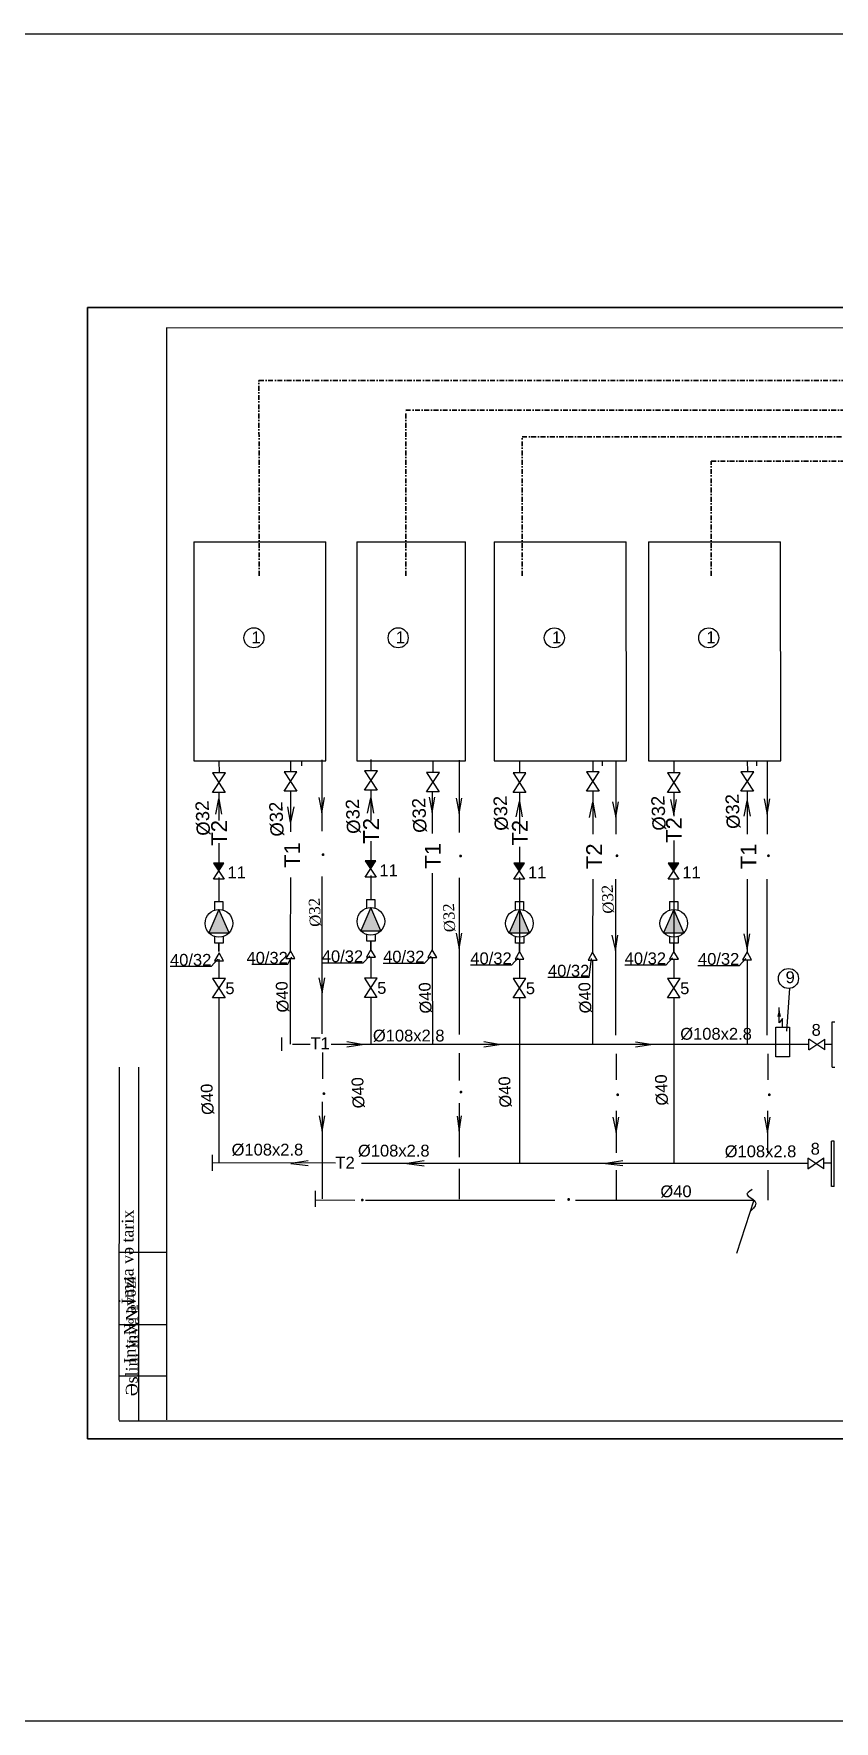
# Model space of a CAD drawing. Header units: metres. Extents: x -25557 to 456644, y -223636 to -32152.
# Drawn here: x 180053 to 200366, y -223636 to -180829 of the extents above; entities that cross this region are included whole.
import ezdxf

# ---------------------------------------------------------------- set-up
doc = ezdxf.new("R2010")
doc.units = ezdxf.units.M
doc.header["$LTSCALE"] = 0.5
for name, pattern in [('ACAD_ISO12W100', [21, 12, -3, 0, -3, 0, -3]), ('Dot & Dashed', [469.194434, 246.944437, -123.472219, 0, -98.777778]), ('DUZ', [0])]:
    doc.linetypes.add(name, pattern=pattern)
doc.layers.add('111', color=7, linetype='ACAD_ISO12W100', lineweight=35)
doc.layers.add('33', color=7, linetype='Continuous', lineweight=35)
for name, color, linetype in [('_штамп рамка', 7, 'Continuous'), ('EM_emis kanal cap', 141, 'Continuous'), ('ramka', 7, 'Continuous')]:
    doc.layers.add(name, color=color, linetype=linetype)
doc.styles.add('Arial', font='arial.ttf', dxfattribs={"height": 200})
doc.styles.get("Standard").update_dxf_attribs({"font": 'arial.ttf', "height": 1})
doc.styles.add('Standart', font='times.ttf')
doc.styles.add('TNR', font='times.ttf', dxfattribs={"height": 10})

msp = doc.modelspace()

# ---------------------------------------------------------------- hatches: boundary and pattern name
at = {"lineweight": 25}
for points in [[(184879, -201865), (184612, -201865), (184747, -202068)], [(188734, -201813), (188467, -201813), (188602, -202017)], [(192503, -201865), (192236, -201865), (192371, -202069)], [(196419, -201865), (196152, -201865), (196287, -202069)]]:
    msp.add_hatch(color=5, dxfattribs=at).paths.add_polyline_path(points)
h = msp.add_hatch(color=5, dxfattribs=at)
edge = h.paths.add_edge_path()
edge.add_arc((184753, -203396), 350, 222.9676, 223.2942)
edge.add_line((184498, -203636), (185009, -203635))
edge.add_line((185009, -203635), (184753, -203045))
edge.add_line((184753, -203045), (184497, -203634))
h = msp.add_hatch(color=5, dxfattribs=at)
edge = h.paths.add_edge_path()
edge.add_arc((188608, -203345), 350, 222.9676, 223.2942)
edge.add_line((188353, -203585), (188864, -203584))
edge.add_line((188864, -203584), (188608, -202994))
edge.add_line((188608, -202994), (188352, -203583))
h = msp.add_hatch(color=5, dxfattribs=at)
edge = h.paths.add_edge_path()
edge.add_arc((192377, -203396), 350, 222.9676, 223.2942)
edge.add_line((192122, -203637), (192633, -203636))
edge.add_line((192633, -203636), (192377, -203046))
edge.add_line((192377, -203046), (192121, -203635))
h = msp.add_hatch(color=5, dxfattribs=at)
edge = h.paths.add_edge_path()
edge.add_arc((196294, -203396), 350, 222.9676, 223.2942)
edge.add_line((196039, -203637), (196549, -203636))
edge.add_line((196549, -203636), (196294, -203046))
edge.add_line((196294, -203046), (196037, -203635))

# ---------------------------------------------------------------- linework, layer by layer
at = {"linetype": 'Dot & Dashed', "lineweight": 35}
for p, q in [((185766, -189622), (208242, -189622)), ((185777, -194578), (185766, -189622)), ((189493, -190377), (208242, -190377)), ((189493, -194578), (189493, -190377)), ((192444, -194578), (192444, -191051)), ((192444, -191051), (208242, -191051)), ((197242, -191668), (208242, -191668)), ((197242, -194578), (197242, -191668))]:
    msp.add_line(p, q, dxfattribs=at)
at = {"lineweight": 25}
for p, q in [((184114, -193716), (184114, -199270)), ((184114, -193716), (187464, -193716)), ((187466, -199270), (187464, -193716)), ((188251, -193716), (188251, -199270)), ((188251, -193716), (191008, -193716)), ((191008, -199270), (191008, -193716)), ((191738, -193719), (195088, -193717)), ((191738, -193719), (191738, -199271)), ((195090, -199271), (195088, -193717)), ((195654, -193716), (195654, -199271)), ((195654, -193716), (199004, -193716)), ((199007, -199271), (199004, -193716)), ((184114, -199270), (187466, -199270)), ((187366, -199248), (187366, -201055)), ((188251, -199270), (191008, -199270)), ((190849, -199258), (190849, -201093)), ((191738, -199271), (195090, -199271)), ((194823, -199277), (194823, -201133)), ((195654, -199271), (199007, -199271)), ((198667, -199277), (198667, -201133)), ((184918, -199579), (184592, -199578)), ((184592, -199580), (184912, -200072)), ((184592, -200072), (184918, -199581)), ((186406, -200042), (186733, -199551)), ((186733, -199549), (186407, -199548)), ((186407, -199550), (186727, -200042)), ((188446, -200021), (188773, -199530)), ((188773, -199528), (188447, -199527)), ((188447, -199529), (188767, -200021)), ((190021, -200061), (190347, -199569)), ((190347, -199567), (190022, -199567)), ((190022, -199569), (190341, -200061)), ((192215, -200073), (192541, -199582)), ((192215, -200073), (192541, -199582)), ((192541, -199580), (192216, -199579)), ((192541, -199580), (192216, -199579)), ((192216, -199581), (192536, -200073)), ((192216, -199581), (192536, -200073)), ((194078, -200042), (194404, -199551)), ((194404, -199549), (194079, -199549)), ((194079, -199551), (194399, -200043)), ((196132, -200073), (196458, -199582)), ((196458, -199580), (196133, -199579)), ((196133, -199581), (196452, -200073)), ((197998, -200045), (198324, -199553)), ((198324, -199551), (197999, -199551)), ((197999, -199553), (198319, -200045)), ((184912, -200072), (184592, -200072)), ((186727, -200042), (186406, -200042)), ((188767, -200021), (188446, -200021)), ((190341, -200061), (190021, -200061)), ((192536, -200073), (192215, -200073)), ((192536, -200073), (192215, -200073)), ((194399, -200043), (194078, -200042)), ((196452, -200073), (196132, -200073)), ((198319, -200045), (197998, -200045)), ((187366, -202206), (187366, -206201)), ((190849, -202237), (190849, -206212)), ((194812, -202272), (194812, -206232)), ((198656, -202272), (198656, -206232)), ((184753, -203045), (184496, -203636)), ((185009, -203635), (184753, -203045)), ((188608, -202994), (188351, -203585)), ((188864, -203584), (188608, -202994)), ((192377, -203046), (192120, -203637)), ((192633, -203636), (192377, -203046)), ((196294, -203046), (196037, -203637)), ((196549, -203636), (196294, -203046)), ((184496, -203636), (185009, -203635)), ((188351, -203585), (188864, -203584)), ((192120, -203637), (192633, -203636)), ((196037, -203637), (196549, -203636)), ((184758, -204146), (184644, -204346)), ((184872, -204346), (184758, -204146)), ((186566, -204090), (186452, -204290)), ((186680, -204290), (186566, -204090)), ((188610, -204056), (188497, -204256)), ((188724, -204256), (188610, -204056)), ((190166, -204064), (190053, -204264)), ((190280, -204264), (190166, -204064)), ((192379, -204108), (192265, -204308)), ((192493, -204308), (192379, -204108)), ((194235, -204126), (194121, -204326)), ((194349, -204326), (194235, -204126)), ((196295, -204108), (196182, -204308)), ((196410, -204308), (196295, -204108)), ((198155, -204122), (198041, -204323)), ((198269, -204323), (198155, -204122)), ((184554, -204494), (183511, -204493)), ((184554, -204494), (184728, -204307)), ((184644, -204346), (184872, -204346)), ((186496, -204442), (185586, -204441)), ((186452, -204290), (186680, -204290)), ((186496, -204442), (186601, -204247)), ((188407, -204404), (187363, -204403)), ((188407, -204404), (188580, -204217)), ((188497, -204256), (188724, -204256)), ((189963, -204412), (188919, -204411)), ((189963, -204412), (190136, -204225)), ((190053, -204264), (190280, -204264)), ((192175, -204456), (191132, -204455)), ((192175, -204456), (192349, -204269)), ((192265, -204308), (192493, -204308)), ((194121, -204326), (194349, -204326)), ((194148, -204767), (194205, -204287)), ((196092, -204456), (195048, -204455)), ((196092, -204456), (196265, -204269)), ((196182, -204308), (196410, -204308)), ((197951, -204470), (196908, -204470)), ((197951, -204470), (198125, -204284)), ((198041, -204323), (198269, -204323)), ((184591, -205286), (184917, -204794)), ((184917, -204792), (184592, -204792)), ((184592, -204794), (184911, -205286)), ((188443, -205279), (188769, -204788)), ((188769, -204786), (188444, -204785)), ((188444, -204787), (188763, -205279)), ((192541, -204793), (192215, -204793)), ((192215, -205287), (192541, -204795)), ((192215, -204795), (192535, -205287)), ((194146, -204770), (193102, -204769)), ((196131, -205287), (196457, -204795)), ((196457, -204793), (196132, -204793)), ((196132, -204795), (196451, -205287)), ((184911, -205286), (184591, -205286)), ((188763, -205279), (188443, -205279)), ((192535, -205287), (192215, -205287)), ((196451, -205287), (196131, -205287)), ((187378, -206675), (187378, -207337)), ((190849, -206686), (190849, -207383)), ((194835, -206706), (194835, -207367)), ((198679, -206706), (198679, -207367)), ((187374, -207922), (187374, -210385)), ((190849, -207958), (190849, -209327)), ((194831, -208155), (194831, -209213)), ((198676, -208155), (198676, -209213)), ((190848, -209627), (190849, -210395)), ((194835, -209654), (194835, -210415)), ((198679, -209654), (198679, -210415)), ((187198, -210184), (187198, -210586)), ((187187, -210405), (188202, -210414)), ((188469, -210414), (193279, -210414)), ((193800, -210414), (198326, -210416))]:
    msp.add_line(p, q, dxfattribs=at)
at = {"color": 5, "lineweight": 25}
for p, q in [((184753, -199270), (184755, -199579)), ((186850, -199270), (186850, -199397)), ((188608, -199270), (188608, -199528)), ((192377, -199271), (192379, -199579)), ((192377, -199271), (192379, -199579)), ((194473, -199271), (194473, -199398)), ((196294, -199271), (196295, -199579)), ((198390, -199271), (198390, -199398)), ((184752, -200072), (184753, -200787)), ((188607, -200021), (188608, -200787)), ((192375, -200073), (192377, -201128)), ((192375, -200073), (192377, -200788)), ((192376, -200073), (192376, -200636)), ((196293, -200073), (196293, -200679)), ((184753, -201364), (184753, -201865)), ((188608, -201313), (188608, -201813)), ((192377, -201455), (192377, -201865)), ((196293, -201294), (196294, -201865)), ((188608, -202006), (188608, -202027)), ((184753, -202058), (184753, -202078)), ((184753, -202230), (184753, -202839)), ((184753, -202274), (184753, -202839)), ((188608, -202179), (188608, -202788)), ((188608, -202223), (188608, -202788)), ((192377, -202058), (192377, -202078)), ((192377, -202231), (192377, -202840)), ((192377, -202275), (192377, -202840)), ((192377, -202285), (192377, -204111)), ((196294, -202058), (196294, -202078)), ((196294, -202275), (196294, -202840)), ((196294, -202277), (196294, -202840)), ((196294, -202285), (196294, -204111)), ((184753, -203899), (184753, -204110)), ((184753, -204110), (184753, -203899)), ((188608, -203848), (188608, -204059)), ((188608, -204059), (188608, -203848)), ((192377, -203900), (192377, -204111)), ((192377, -204111), (192377, -203900)), ((196294, -203900), (196294, -204111)), ((196294, -204111), (196294, -203900)), ((184753, -204307), (184754, -204792)), ((184753, -204309), (184753, -204792)), ((188608, -204258), (188605, -204786)), ((188608, -204256), (188609, -204741)), ((192377, -204308), (192377, -204793)), ((192377, -204308), (192378, -204793)), ((192377, -204310), (192377, -204793)), ((196294, -204308), (196294, -204793)), ((196294, -204308), (196294, -204793)), ((196294, -204310), (196294, -204793)), ((188603, -205033), (188603, -205037)), ((192377, -205042), (192377, -205044)), ((196294, -205042), (196294, -205044)), ((184753, -205286), (184753, -209472)), ((188606, -205279), (188605, -206469)), ((192377, -205287), (192377, -209485)), ((192377, -205287), (192377, -209473)), ((196294, -205287), (196294, -209485)), ((196294, -205287), (196294, -209473)), ((184579, -209271), (184579, -209673)), ((187709, -209481), (184579, -209472)), ((195352, -209485), (188367, -209484)), ((199695, -209484), (195253, -209485)), ((200294, -209483), (200104, -209483))]:
    msp.add_line(p, q, dxfattribs=at)
at = {"color": 1, "lineweight": 25}
for p, q in [((186568, -199264), (186570, -199549)), ((188608, -199243), (188608, -199528)), ((190183, -199282), (190183, -199549)), ((194240, -199264), (194242, -199549)), ((198160, -199266), (198162, -199551)), ((186568, -200042), (186568, -201078)), ((190164, -200049), (190164, -201117)), ((194240, -200043), (194240, -201131)), ((198160, -200045), (198160, -201133)), ((186565, -202233), (186564, -204093)), ((190165, -202122), (190166, -204064)), ((194237, -202275), (194235, -204126)), ((198157, -202277), (198155, -204122)), ((186563, -204290), (186562, -206462)), ((190166, -204264), (190168, -206469)), ((194234, -204326), (194232, -206462)), ((198154, -204323), (198152, -206464)), ((186340, -206294), (186339, -206628)), ((187069, -206468), (186621, -206467)), ((192770, -206469), (187602, -206469)), ((195671, -206469), (192697, -206469)), ((199718, -206469), (195580, -206469)), ((199718, -206469), (199562, -206469)), ((200310, -206469), (200130, -206469))]:
    msp.add_line(p, q, dxfattribs=at)
at = {"linetype": 'Continuous', "lineweight": 25}
for p, q in [((199161, -206133), (199237, -205040)), ((198966, -205617), (198933, -205758)), ((198967, -205923), (198967, -205526)), ((199000, -205757), (198967, -205615)), ((199052, -205808), (198967, -205923)), ((199052, -206027), (199052, -205808)), ((198881, -206029), (199234, -206029)), ((198881, -206779), (198881, -206029)), ((199234, -206029), (199234, -206779)), ((199234, -206779), (198881, -206779)), ((198326, -210416), (197889, -211772))]:
    msp.add_line(p, q, dxfattribs=at)
at = {"color": 7, "linetype": 'ByBlock', "lineweight": 25}
for centre in [(185640, -196152), (189300, -196152), (193263, -196153), (197180, -196153), (199204, -204794)]:
    msp.add_circle(centre, 254, dxfattribs=at)
at = {"lineweight": 25}
msp.add_open_spline([(198281, -210149), (198195, -210208), (198053, -210307), (198541, -210441), (198250, -210685), (198250, -210685)], degree=3, knots=[160.80006, 160.80006, 160.80006, 160.80006, 339.219446, 726.257907, 1043.888268, 1043.888268, 1043.888268, 1043.888268], dxfattribs=at)
at = {"layer": '111', "linetype": 'Continuous', "lineweight": 25}
for p, q in [((200310, -207044), (200310, -205892)), ((200310, -205892), (200382, -205892)), ((200310, -207044), (200382, -207044)), ((200294, -210074), (200294, -208924)), ((200366, -208924), (200294, -208924)), ((200366, -210074), (200366, -208924)), ((200366, -210073), (200294, -210073))]:
    msp.add_line(p, q, dxfattribs=at)
at = {"layer": '33', "lineweight": 25}
for p, q in [((184671, -200622), (184752, -200233)), ((184752, -200233), (184820, -200622)), ((187285, -200206), (187366, -200594)), ((187366, -200594), (187434, -200206)), ((188526, -200602), (188607, -200214)), ((188607, -200214), (188675, -200602)), ((190083, -200195), (190164, -200583)), ((190164, -200583), (190232, -200195)), ((190768, -200216), (190849, -200605)), ((190849, -200605), (190917, -200216)), ((192295, -200695), (192376, -200307)), ((192376, -200307), (192444, -200695)), ((194159, -200712), (194240, -200324)), ((194240, -200324), (194308, -200712)), ((194741, -200315), (194823, -200703)), ((194823, -200703), (194891, -200315)), ((196211, -200255), (196292, -200643)), ((196292, -200643), (196360, -200255)), ((198079, -200677), (198160, -200289)), ((198160, -200289), (198228, -200677)), ((198586, -200236), (198667, -200624)), ((198667, -200624), (198735, -200236)), ((186568, -200832), (186500, -200444)), ((186650, -200444), (186568, -200832)), ((184879, -201865), (184612, -201865)), ((184612, -201865), (184884, -202274)), ((184612, -202274), (184879, -201865)), ((188734, -201813), (188467, -201813)), ((188467, -201813), (188739, -202223)), ((188467, -202223), (188734, -201813)), ((192503, -201865), (192236, -201865)), ((192236, -201865), (192507, -202275)), ((192236, -202275), (192503, -201865)), ((196419, -201865), (196152, -201865)), ((196152, -201865), (196424, -202275)), ((196152, -202275), (196419, -201865)), ((184884, -202274), (184612, -202274)), ((188739, -202223), (188467, -202223)), ((192507, -202275), (192236, -202275)), ((196424, -202275), (196152, -202275)), ((190768, -203646), (190849, -204034)), ((190849, -204034), (190917, -203646)), ((194726, -203697), (194812, -204084)), ((194812, -204084), (194875, -203697)), ((198073, -203665), (198155, -204053)), ((198155, -204053), (198223, -203665)), ((187289, -204774), (187370, -205162)), ((187370, -205162), (187439, -204774)), ((188385, -206469), (187997, -206402)), ((187997, -206526), (188385, -206469)), ((191863, -206469), (191475, -206401)), ((191475, -206524), (191863, -206469)), ((195321, -206524), (195709, -206469)), ((195709, -206469), (195322, -206412)), ((199718, -206602), (200130, -206332)), ((200130, -206604), (199718, -206334)), ((199718, -206602), (199718, -206334)), ((200130, -206604), (200130, -206332)), ((182719, -215999), (182719, -207044)), ((187293, -208280), (187374, -208669)), ((187374, -208669), (187442, -208280)), ((190798, -208283), (190849, -208671)), ((190849, -208671), (190911, -208282)), ((194747, -208310), (194828, -208698)), ((194828, -208698), (194897, -208310)), ((198592, -208310), (198673, -208698)), ((198673, -208698), (198741, -208310)), ((187014, -209418), (186577, -209484)), ((186577, -209484), (187016, -209541)), ((189959, -209422), (189522, -209488)), ((189522, -209488), (189961, -209545)), ((194998, -209416), (194562, -209485)), ((194562, -209485), (195000, -209539)), ((199694, -209619), (200104, -209347)), ((199695, -209352), (199694, -209619)), ((200104, -209619), (199695, -209352)), ((200104, -209619), (200104, -209347)), ((183426, -213576), (182213, -213576)), ((183427, -214880), (182217, -214880))]:
    msp.add_line(p, q, dxfattribs=at)
at = {"layer": '_штамп рамка'}
for p, q in [((222416, -187770), (181416, -187770)), ((181416, -216470), (222416, -216470))]:
    msp.add_line(p, q, dxfattribs=at)
at = {"layer": '_штамп рамка', "lineweight": 25}
for p, q in [((181416, -187770), (181416, -216470)), ((252496, -188298), (183426, -188292)), ((183426, -188292), (183426, -215992)), ((182220, -207044), (182211, -215999)), ((183426, -211747), (182220, -211747)), ((182224, -216012), (252519, -216009))]:
    msp.add_line(p, q, dxfattribs=at)
at = {"layer": 'EM_emis kanal cap', "color": 92, "lineweight": 25}
for p, q in [((184642, -202839), (184642, -203064)), ((184642, -202839), (184854, -202839)), ((184854, -202838), (184854, -203062)), ((188497, -202788), (188497, -203013)), ((188497, -202788), (188709, -202788)), ((188709, -202787), (188709, -203010)), ((192265, -202840), (192265, -203065)), ((192265, -202840), (192478, -202840)), ((192478, -202839), (192478, -203062)), ((196182, -202840), (196182, -203065)), ((196182, -202840), (196394, -202840)), ((196394, -202839), (196394, -203062)), ((184651, -203899), (184651, -203730)), ((184863, -203729), (184863, -203899)), ((188506, -203848), (188506, -203679)), ((188718, -203678), (188718, -203848)), ((192275, -203900), (192275, -203731)), ((192487, -203730), (192487, -203900)), ((196191, -203900), (196191, -203731)), ((196404, -203730), (196404, -203900)), ((184863, -203899), (184651, -203899)), ((188718, -203848), (188506, -203848)), ((192487, -203900), (192275, -203900)), ((196404, -203900), (196191, -203900))]:
    msp.add_line(p, q, dxfattribs=at)
for centre in [(184753, -203396), (188608, -203345), (192377, -203396), (196294, -203396)]:
    msp.add_circle(centre, 350, dxfattribs=at)
at = {"layer": 'ramka', "color": 7, "linetype": 'DUZ', "lineweight": 25, "ltscale": 0.4}
for p, q in [((181416, -187770), (220857, -187770)), ((181416, -216470), (181416, -187770)), ((220857, -216470), (181416, -216470))]:
    msp.add_line(p, q, dxfattribs=at)
at = {"layer": 'ramka', "color": 5, "linetype": 'DUZ', "lineweight": 30, "ltscale": 0.4}
msp.add_lwpolyline([(121620, -180829), (346714, -180829), (346714, -223636), (121620, -223636)], close=True, dxfattribs=at)

# ---------------------------------------------------------------- texts
at = {"lineweight": 25, "char_height": 300, "attachment_point": 1, "style": 'Arial'}
for s, insert, width in [('\\pxt7;{\\fArial|b0|i0|c238|p34;1}', (185580, -195989), 2873.73), ('\\pxt7;{\\fArial|b0|i0|c238|p34;1}', (189240, -195989), 2873.73), ('\\pxt7;{\\fArial|b0|i0|c238|p34;1}', (193204, -195989), 2873.73), ('\\pxt7;{\\fArial|b0|i0|c238|p34;1}', (197120, -195989), 2873.73), ('{\\fArial|b0|i0|c238|p34;40/32}', (183511, -204171), 2873.73), ('{\\fArial|b0|i0|c238|p34;40/32}', (185452, -204119), 2873.73), ('{\\fArial|b0|i0|c238|p34;40/32}', (187363, -204081), 2873.73), ('{\\fArial|b0|i0|c238|p34;40/32}', (188919, -204089), 2873.73), ('{\\fArial|b0|i0|c238|p34;40/32}', (191132, -204133), 2873.73), ('{\\fArial|b0|i0|c238|p34;40/32}', (195048, -204133), 2873.73), ('{\\fArial|b0|i0|c238|p34;40/32}', (196908, -204148), 2873.73), ('{\\fArial|b0|i0|c238|p34;40/32}', (193102, -204447), 2873.73), ('{\\fArial|b0|i0|c238|p34;9}', (199131, -204613), 3868.29)]:
    msp.add_mtext(s, dxfattribs=dict(at, insert=insert, width=width))
at = {"lineweight": 25, "attachment_point": 1, "rotation": 90}
for s, insert, char_height, width, style in [('{\\fArial|b0|i0|c238|p34;T2}', (188411, -201376), 400, 4096.63, 'Arial'), ('{\\fArial|b0|i0|c238|p34;T2}', (196098, -201353), 400, 4096.63, 'Arial'), ('{\\fArial|b0|i0|c238|p34;T2}', (184556, -201427), 400, 4096.63, 'Arial'), ('{\\fArial|b0|i0|c238|p34;T2}', (192188, -201423), 400, 4096.63, 'Arial'), ('{\\fArial|b0|i0|c238|p34;T1}', (186409, -201987), 400, 4096.63, 'Arial'), ('{\\fArial|b0|i0|c238|p34;T1}', (189978, -202010), 400, 4096.63, 'Arial'), ('{\\fArial|b0|i0|c238|p34;T2}', (194071, -202020), 400, 4096.63, 'Arial'), ('{\\fArial|b0|i0|c238|p34;T1}', (197991, -202022), 400, 4096.63, 'Arial'), ('{\\fTimes New Roman|b0|i0|c238|p18;İmza və tarix}', (182285, -213052), 300, 5529.19, 'TNR'), ('{\\fTimes New Roman|b0|i0|c238|p18; Inv.№ əvəzi}', (182342, -214675), 300, 4158.84, 'TNR'), ('Ə{\\fTimes New Roman|b0|i0|c238|p18;slin. inv.№}', (182391, -215391), 300, 4835.15, 'TNR')]:
    msp.add_mtext(s, dxfattribs=dict(at, insert=insert, char_height=char_height, width=width, style=style))
at = {"color": 7, "lineweight": 25, "char_height": 300, "width": 2873.73, "attachment_point": 1, "style": 'Arial'}
for s, insert in [('{\\fArial|b0|i0|c238|p34;11}', (184971, -201952)), ('{\\fArial|b0|i0|c238|p34;11}', (188825, -201901)), ('{\\fArial|b0|i0|c238|p34;11}', (192594, -201953)), ('{\\fArial|b0|i0|c238|p34;11}', (196511, -201953)), ('{\\fArial|b0|i0|c238|p34;5}', (184916, -204891)), ('{\\fArial|b0|i0|c238|p34;5}', (188768, -204884)), ('{\\fArial|b0|i0|c238|p34;5}', (192540, -204892)), ('{\\fArial|b0|i0|c238|p34;5}', (196456, -204892))]:
    msp.add_mtext(s, dxfattribs=dict(at, insert=insert))
at = {"lineweight": 25, "char_height": 300, "attachment_point": 1}
for s, insert, width in [('{\\fArial|b0|i0|c238|p34;T1}', (187075, -206288), 4096.63), ('{\\fArial|b0|i0|c238|p34;8}', (199791, -205948), 2873.73), ('{\\fArial|b0|i0|c238|p34;T\\fArial|b0|i0|c0|p34;2}', (187709, -209315), 4096.63), ('{\\fArial|b0|i0|c238|p34;8}', (199767, -208963), 2873.73)]:
    msp.add_mtext(s, dxfattribs=dict(at, insert=insert, width=width))
at = {"layer": '33', "color": 7, "lineweight": 25, "width": 17391.94, "attachment_point": 1, "rotation": 92.6798}
for s, insert, char_height, style in [('{\\fTimes New Roman|b0|i0|c238|p18;\\P\\fArial|b0|i0|c238|p34;%%C32}', (183634, -201207), 336, 'Standart'), ('{\\fTimes New Roman|b0|i0|c238|p18;\\P\\fArial|b0|i0|c238|p34;%%C32}', (185505, -201228), 336, 'Standart'), ('{\\fTimes New Roman|b0|i0|c238|p18;\\P\\fArial|b0|i0|c238|p34;%%C32}', (187447, -201159), 336, 'Standart'), ('{\\fTimes New Roman|b0|i0|c238|p18;\\P\\fArial|b0|i0|c238|p34;%%C32}', (189130, -201133), 336, 'Standart'), ('{\\fTimes New Roman|b0|i0|c238|p18;\\P\\fArial|b0|i0|c238|p34;%%C32}', (191196, -201081), 336, 'Standart'), ('{\\fTimes New Roman|b0|i0|c238|p18;\\P\\fArial|b0|i0|c238|p34;%%C32}', (195199, -201078), 336, 'Standart'), ('{\\fTimes New Roman|b0|i0|c238|p18;\\P\\fArial|b0|i0|c238|p34;%%C32}', (197082, -201034), 336, 'Standart'), ('{\\fTimes New Roman|b0|i0|c238|p18;\\P\\H0.84x;%%C32}', (193936, -203183), 336, 'TNR'), ('{\\fTimes New Roman|b0|i0|c238|p18;\\P\\H0.84x;%%C32}', (186501, -203517), 336, 'TNR'), ('{\\fTimes New Roman|b0|i0|c238|p18;\\P\\H0.84x;%%C32}', (189909, -203653), 336, 'TNR'), ('{\\fArial|b0|i0|c238|p34;\\P\\H1.5x;%%C40}', (185895, -205680), 200, 'Arial'), ('{\\fArial|b0|i0|c238|p34;\\P\\H1.5x;%%C40}', (189523, -205706), 200, 'Arial'), ('{\\fArial|b0|i0|c238|p34;\\P\\H1.5x;%%C40}', (193576, -205702), 200, 'Arial'), ('{\\fArial|b0|i0|c238|p34;\\P\\H1.5x;%%C40}', (183991, -208278), 200, 'Arial'), ('{\\fArial|b0|i0|c238|p34;\\P\\H1.5x;%%C40}', (187817, -208112), 200, 'Arial'), ('{\\fArial|b0|i0|c238|p34;\\P\\H1.5x;%%C40}', (191545, -208093), 200, 'Arial'), ('{\\fArial|b0|i0|c238|p34;\\P\\H1.5x;%%C40}', (195517, -208041), 200, 'Arial')]:
    msp.add_mtext(s, dxfattribs=dict(at, insert=insert, char_height=char_height, style=style))
at = {"layer": '33', "lineweight": 25, "char_height": 400, "attachment_point": 1, "style": 'TNR'}
for insert, width in [((187320, -200613), 3826.56), ((190808, -200648), 3826.56), ((194776, -200642), 3826.56), ((198621, -200642), 3826.56), ((187340, -206675), 3826.56), ((190817, -206637), 3826.56), ((194796, -206705), 3826.56), ((198641, -206705), 3826.56), ((188315, -209375), 3623.19), ((193552, -209361), 3826.56)]:
    msp.add_mtext('{\\fTimes New Roman|b0|i0|c238|p18;\\P.}', dxfattribs=dict(at, insert=insert, width=width))
at = {"layer": '33', "color": 7, "lineweight": 25, "char_height": 200, "width": 17391.94, "attachment_point": 1, "style": 'Arial'}
for s, insert in [('{\\fArial|b0|i0|c238|p34;\\P\\H1.5x;%%C108x2.8}', (188659, -205759)), ('{\\fArial|b0|i0|c238|p34;\\P\\H1.5x;%%C108x2.8}', (196458, -205714)), ('{\\fArial|b0|i0|c238|p34;\\P\\H1.5x;%%C108x2.8}', (185074, -208652)), ('{\\fArial|b0|i0|c238|p34;\\P\\H1.5x;%%C108x2.8}', (188280, -208678)), ('{\\fArial|b0|i0|c238|p34;\\P\\H1.5x;%%C108x2.8}', (197586, -208696)), ('{\\fArial|b0|i0|c238|p34;\\P\\H1.5x;%%C40}', (195954, -209710))]:
    msp.add_mtext(s, dxfattribs=dict(at, insert=insert))

doc.saveas('drawing.dxf')
